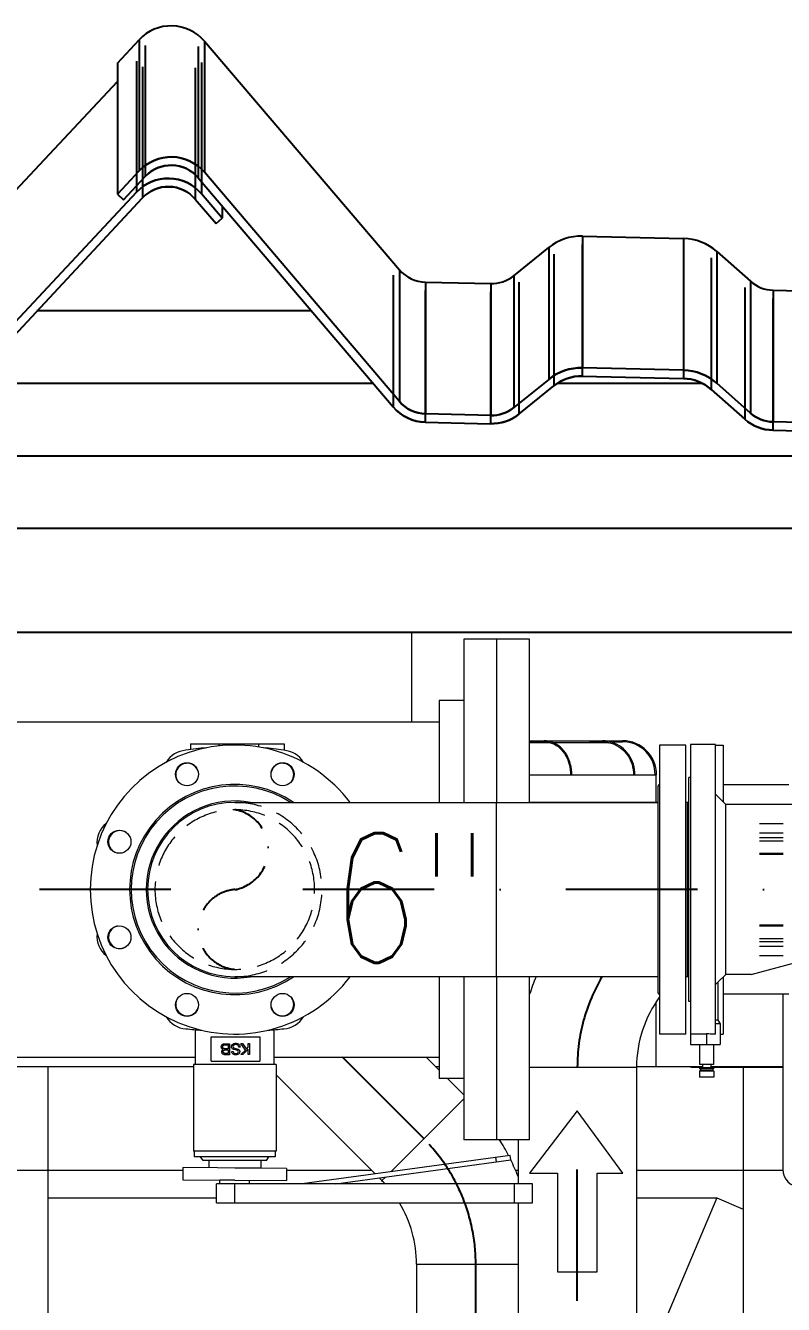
# Model space of a CAD drawing. Header units: millimetres. Extents: x -312439 to 477422, y -331570 to 212570.
# Drawn here: x 346166 to 346897, y 188180 to 189414 of the extents above; entities that cross this region are included whole.
import ezdxf

# ---------------------------------------------------------------- set-up
doc = ezdxf.new("R2010")
doc.units = ezdxf.units.MM
for name, pattern in [('DASHDOT', [25.4, 12.7, -6.35, 0, -6.35]), ('DASHED', [0.75, 0.5, -0.25]), ('HIDDEN', [9.525, 6.35, -3.175])]:
    doc.linetypes.add(name, pattern=pattern)
doc.layers.add('ARCONDTEXTO', color=4, linetype='Continuous')
doc.styles.add('ROMANS', font='romans.shx', dxfattribs={"height": 187.5})

msp = doc.modelspace()

# ---------------------------------------------------------------- linework, layer by layer
at = {"color": 1, "linetype": 'Continuous', "extrusion": (0, 1, 0)}
for p, q in [((346254.458, 189378.192, 0), (346275.615, 189400.8, 0)), ((346338.49, 189399.355, 0), (346526.624, 189178.781, 0)), ((346254.458, 189378.192, 0), (346254.458, 189251.583, 0)), ((346074.702, 189168.449, 0), (346254.458, 189360.539, 0)), ((346275.615, 189274.256, 0), (346254.458, 189251.583, 0)), ((346260.304, 189246.113, 0), (346281.46, 189268.786, 0)), ((346332.399, 189267.612, 0), (346520.533, 189046.403, 0)), ((346526.624, 189051.598, 0), (346338.49, 189272.807, 0)), ((346272.803, 189253.539, 0), (346074.702, 189041.237, 0)), ((346355.77, 189228.465, 0), (346335.678, 189252.09, 0)), ((346080.547, 189035.767, 0), (346278.648, 189248.07, 0)), ((346329.587, 189246.895, 0), (346349.68, 189223.27, 0)), ((346355.77, 189240.133, 0), (346355.77, 189228.465, 0)), ((346349.68, 189223.27, 0), (346355.77, 189228.465, 0)), ((346703.383, 189211.164, 0), (346800.892, 189208.922, 0)), ((346636.968, 189172.894, 0), (346670.764, 189200.092, 0)), ((346832.966, 189196.363, 0), (346865.473, 189167.64, 0)), ((346551.83, 189166.802, 0), (346614.757, 189165.356, 0)), ((346887.312, 189159.089, 0), (346950.239, 189157.642, 0)), ((346441.802, 189138.975, 0), (346176.852, 189138.975, 0)), ((346800.892, 189081.826, 0), (346703.383, 189084.074, 0)), ((346501.336, 189068.975, 0), (346111.534, 189068.975, 0)), ((346670.764, 189072.971, 0), (346636.968, 189045.694, 0)), ((346641.988, 189039.456, 0), (346675.784, 189066.733, 0)), ((346819.357, 189068.975, 0), (346678.834, 189068.975, 0)), ((346703.199, 189076.065, 0), (346800.708, 189073.816, 0)), ((346865.473, 189040.425, 0), (346832.966, 189069.231, 0)), ((346551.588, 189031.577, 0), (346614.573, 189030.125, 0)), ((346614.757, 189038.134, 0), (346551.83, 189039.585, 0)), ((346950.239, 189030.398, 0), (346887.312, 189031.849, 0)), ((346887.128, 189023.84, 0), (346950.113, 189022.388, 0)), ((350616.175, 188998.975, 0), (344288.617, 188998.975, 0)), ((350626.099, 188928.975, 0), (344278.692, 188928.975, 0)), ((344278.692, 188828.975, 0), (350626.099, 188828.975, 0))]:
    msp.add_line(p, q, dxfattribs=at)
at = {"color": 1, "linetype": 'DASHED', "extrusion": (0, 1, 0)}
for p, q in [((346275.615, 189400.8, 0), (346275.615, 189274.256, 0)), ((346338.49, 189399.355, 0), (346338.49, 189272.807, 0)), ((346281.46, 189395.346, 0), (346281.46, 189268.786, 0)), ((346332.399, 189394.175, 0), (346332.399, 189267.612, 0)), ((346272.803, 189380.143, 0), (346272.803, 189253.539, 0)), ((346278.648, 189374.689, 0), (346278.648, 189248.07, 0)), ((346335.678, 189378.697, 0), (346335.678, 189252.09, 0)), ((346329.587, 189373.518, 0), (346329.587, 189246.895, 0)), ((346703.199, 189203.177, 0), (346703.199, 189076.065, 0)), ((346703.383, 189211.164, 0), (346703.383, 189084.074, 0)), ((346800.892, 189208.922, 0), (346800.892, 189081.826, 0)), ((346670.764, 189200.092, 0), (346670.764, 189072.971, 0)), ((346675.784, 189193.872, 0), (346675.784, 189066.733, 0)), ((346800.708, 189200.936, 0), (346800.708, 189073.816, 0)), ((346827.664, 189190.38, 0), (346827.664, 189063.231, 0)), ((346832.966, 189196.363, 0), (346832.966, 189069.231, 0)), ((346526.624, 189178.781, 0), (346526.624, 189051.598, 0)), ((346520.533, 189173.601, 0), (346520.533, 189046.403, 0)), ((346551.83, 189166.802, 0), (346551.83, 189039.585, 0)), ((346614.757, 189165.356, 0), (346614.757, 189038.134, 0)), ((346636.968, 189172.894, 0), (346636.968, 189045.694, 0)), ((346641.988, 189166.674, 0), (346641.988, 189039.456, 0)), ((346865.473, 189167.64, 0), (346865.473, 189040.425, 0)), ((346551.588, 189158.817, 0), (346551.588, 189031.577, 0)), ((346614.573, 189157.369, 0), (346614.573, 189030.125, 0)), ((346860.172, 189161.658, 0), (346860.172, 189034.425, 0)), ((346887.312, 189159.089, 0), (346887.312, 189031.849, 0)), ((346887.128, 189151.103, 0), (346887.128, 189023.84, 0))]:
    msp.add_line(p, q, dxfattribs=at)
at = {"color": 1, "linetype": 'Continuous', "extrusion": (6.84222e-19, -3.61147e-32, -1)}
for p, q in [((346254.458, 189251.583, 0), (346260.304, 189246.113, 0)), ((346827.664, 189063.231, 0), (346860.172, 189034.425, 0))]:
    msp.add_line(p, q, dxfattribs=at)
at = {"color": 5, "linetype": 'Continuous', "lineweight": 0, "extrusion": (0, 1, 0)}
for p, q in [((346538.512, 188828.975, 0), (346538.512, 188742.457, 0)), ((346588.748, 188822.057, 0), (346588.748, 188664.707, 0)), ((346652.348, 188822.057, 0), (346588.748, 188822.057, 0)), ((346620.548, 188664.707, 0), (346620.548, 188822.057, 0)), ((346652.348, 188664.707, 0), (346652.348, 188822.057, 0)), ((346564.948, 188763.057, 0), (346564.948, 188664.707, 0)), ((346588.748, 188763.057, 0), (346564.948, 188763.057, 0)), ((345867.332, 188742.457, 0), (346564.948, 188742.457, 0)), ((346325.179, 188721.11, 0), (346415.334, 188721.11, 0)), ((346325.179, 188721.11, 0), (346325.179, 188715.646, 0)), ((346352.302, 188721.11, 0), (346352.302, 188719.193, 0)), ((346390.657, 188721.11, 0), (346390.657, 188718.173, 0)), ((346415.334, 188721.11, 0), (346415.334, 188714.909, 0)), ((346652.348, 188724.165, 0), (346742.028, 188724.165, 0)), ((346652.348, 188723.171, 0), (346655.696, 188723.171, 0)), ((346672.812, 188722.171, 0), (346652.348, 188722.171, 0)), ((346655.805, 188723.165, 0), (346666.496, 188723.165, 0)), ((346728.735, 188722.171, 0), (346675.659, 188722.171, 0)), ((346710.103, 188723.165, 0), (346722.671, 188723.165, 0)), ((346730.335, 188723.165, 0), (346742.028, 188723.165, 0)), ((346777.848, 188720.057, 0), (346777.848, 188441.057, 0)), ((346803.248, 188720.057, 0), (346777.848, 188720.057, 0)), ((346803.248, 188441.057, 0), (346803.248, 188720.057, 0)), ((346807.614, 188720.557, 0), (346807.614, 188431.057, 0)), ((346831.614, 188720.557, 0), (346807.614, 188720.557, 0)), ((346831.614, 188440.903, 0), (346831.614, 188720.557, 0)), ((346831.614, 188720.057, 0), (346839.152, 188720.057, 0)), ((346839.152, 188720.057, 0), (346839.152, 188665.019, 0)), ((346652.348, 188691.249, 0), (346774.945, 188691.249, 0)), ((346773.445, 188691.256, 0), (346773.945, 188691.249, 0)), ((346774.445, 188664.719, 0), (346774.445, 188691.245, 0)), ((346806.114, 188472.557, 0), (346806.114, 188688.557, 0)), ((346807.614, 188688.557, 0), (346806.114, 188688.557, 0)), ((346776.248, 188680.457, 0), (346777.848, 188682.057, 0)), ((346776.248, 188480.657, 0), (346776.248, 188680.457, 0)), ((346841.614, 188662.557, 0), (346831.614, 188672.557, 0)), ((346902.652, 188681.557, 0), (346839.152, 188681.557, 0)), ((346367.807, 188664.707, 0), (346776.248, 188664.707, 0)), ((346620.257, 188496.407, 0), (346620.257, 188664.707, 0)), ((346775.123, 188664.719, 0), (346652.348, 188664.719, 0)), ((346738.394, 188664.707, 0), (346738.394, 188664.719, 0)), ((346806.114, 188664.707, 0), (346803.248, 188664.707, 0)), ((346804.514, 188664.707, 0), (346804.514, 188496.407, 0)), ((346841.614, 188498.557, 0), (346841.614, 188662.557, 0)), ((346909.086, 188662.557, 0), (346841.614, 188662.557, 0)), ((346874.152, 188644.302, 0), (346897.152, 188644.302, 0)), ((346874.152, 188635.151, 0), (346897.152, 188635.151, 0)), ((346874.152, 188630.704, 0), (346897.152, 188630.704, 0)), ((346874.152, 188627.736, 0), (346897.152, 188627.736, 0)), ((346874.152, 188615.562, 0), (346897.152, 188615.562, 0)), ((346874.152, 188614.677, 0), (346897.152, 188614.677, 0)), ((346874.152, 188546.438, 0), (346897.152, 188546.438, 0)), ((346874.152, 188545.552, 0), (346897.152, 188545.552, 0)), ((346866.167, 188498.557, 0), (346955.736, 188522.557, 0)), ((346874.152, 188533.378, 0), (346897.152, 188533.378, 0)), ((346874.152, 188530.41, 0), (346897.152, 188530.41, 0)), ((346874.152, 188525.963, 0), (346897.152, 188525.963, 0)), ((346874.152, 188516.812, 0), (346897.152, 188516.812, 0)), ((346841.614, 188498.557, 0), (346834.114, 188491.057, 0)), ((346866.167, 188498.557, 0), (346841.614, 188498.557, 0)), ((346776.248, 188496.407, 0), (346367.807, 188496.407, 0)), ((346564.948, 188496.407, 0), (346564.948, 188398.057, 0)), ((346588.748, 188496.407, 0), (346588.748, 188339.057, 0)), ((346620.548, 188339.057, 0), (346620.548, 188496.407, 0)), ((346652.348, 188339.057, 0), (346652.348, 188496.407, 0)), ((346806.114, 188496.407, 0), (346803.248, 188496.407, 0)), ((346834.114, 188491.057, 0), (346834.114, 188454.521, 0)), ((346839.152, 188496.095, 0), (346839.152, 188441.057, 0)), ((346776.248, 188480.657, 0), (346777.848, 188479.057, 0)), ((346902.652, 188479.557, 0), (346839.152, 188479.557, 0)), ((346896.652, 188479.557, 0), (346896.652, 188310.659, 0)), ((346807.614, 188472.557, 0), (346806.114, 188472.557, 0)), ((346834.114, 188454.521, 0), (346831.614, 188454.521, 0)), ((346836.114, 188451.057, 0), (346831.614, 188451.057, 0)), ((346834.114, 188454.521, 0), (346836.114, 188451.057, 0)), ((346836.114, 188451.057, 0), (346836.114, 188431.057, 0)), ((346329.807, 188411.557, 0), (346329.807, 188445.259, 0)), ((346345.002, 188414.863, 0), (346345.002, 188438.3, 0)), ((346345.002, 188438.3, 0), (346391.877, 188438.3, 0)), ((346391.877, 188438.3, 0), (346391.877, 188414.863, 0)), ((346405.807, 188411.557, 0), (346405.807, 188445.259, 0)), ((346803.248, 188441.057, 0), (346777.848, 188441.057, 0)), ((346807.614, 188441.162, 0), (346823.114, 188441.162, 0)), ((346823.114, 188441.162, 0), (346823.114, 188431.057, 0)), ((346836.114, 188441.057, 0), (346839.152, 188441.057, 0)), ((346354.814, 188428.699, 0), (346354.913, 188429.596, 0)), ((346354.913, 188427.902, 0), (346354.814, 188428.699, 0)), ((346354.913, 188429.596, 0), (346355.063, 188429.994, 0)), ((346355.063, 188427.503, 0), (346354.913, 188427.902, 0)), ((346355.063, 188429.994, 0), (346355.312, 188430.393, 0)), ((346355.262, 188427.154, 0), (346355.063, 188427.503, 0)), ((346355.511, 188426.855, 0), (346355.262, 188427.154, 0)), ((346355.312, 188430.393, 0), (346355.561, 188430.742, 0)), ((346355.312, 188424.364, 0), (346355.411, 188424.763, 0)), ((346355.312, 188423.716, 0), (346355.312, 188424.364, 0)), ((346355.411, 188424.763, 0), (346355.561, 188425.161, 0)), ((346356.209, 188426.357, 0), (346355.511, 188426.855, 0)), ((346355.561, 188430.742, 0), (346355.661, 188430.891, 0)), ((346355.561, 188425.161, 0), (346355.81, 188425.51, 0)), ((346355.661, 188430.891, 0), (346356.009, 188431.24, 0)), ((346355.81, 188425.51, 0), (346356.059, 188425.809, 0)), ((346356.009, 188431.24, 0), (346356.408, 188431.489, 0)), ((346356.059, 188425.809, 0), (346356.458, 188426.058, 0)), ((346356.159, 188428.799, 0), (346356.209, 188429.247, 0)), ((346356.159, 188428.3, 0), (346356.159, 188428.799, 0)), ((346356.308, 188427.902, 0), (346356.159, 188428.3, 0)), ((346356.209, 188429.247, 0), (346356.358, 188429.695, 0)), ((346356.657, 188426.158, 0), (346356.209, 188426.357, 0)), ((346356.458, 188427.603, 0), (346356.308, 188427.902, 0)), ((346356.358, 188429.695, 0), (346356.607, 188430.044, 0)), ((346356.408, 188431.489, 0), (346356.807, 188431.639, 0)), ((346356.707, 188427.354, 0), (346356.458, 188427.603, 0)), ((346356.458, 188426.058, 0), (346356.657, 188426.158, 0)), ((346356.607, 188430.044, 0), (346356.956, 188430.343, 0)), ((346356.657, 188424.165, 0), (346356.707, 188424.613, 0)), ((346356.707, 188423.716, 0), (346356.657, 188424.165, 0)), ((346357.006, 188427.154, 0), (346356.707, 188427.354, 0)), ((346356.707, 188424.613, 0), (346356.906, 188425.012, 0)), ((346356.807, 188431.639, 0), (346357.205, 188431.738, 0)), ((346356.906, 188425.012, 0), (346357.205, 188425.311, 0)), ((346356.956, 188430.343, 0), (346357.355, 188430.493, 0)), ((346357.404, 188427.055, 0), (346357.006, 188427.154, 0)), ((346357.205, 188431.738, 0), (346357.454, 188431.788, 0)), ((346357.205, 188425.311, 0), (346357.454, 188425.51, 0)), ((346357.355, 188430.493, 0), (346357.803, 188430.592, 0)), ((346357.853, 188426.955, 0), (346357.404, 188427.055, 0)), ((346357.454, 188431.788, 0), (346362.736, 188431.788, 0)), ((346357.454, 188425.51, 0), (346357.853, 188425.66, 0)), ((346357.803, 188430.592, 0), (346361.341, 188430.592, 0)), ((346361.39, 188426.955, 0), (346357.853, 188426.955, 0)), ((346357.853, 188425.66, 0), (346358.301, 188425.709, 0)), ((346358.301, 188425.709, 0), (346361.39, 188425.759, 0)), ((346361.341, 188430.592, 0), (346361.39, 188426.955, 0)), ((346361.39, 188425.759, 0), (346361.39, 188422.421, 0)), ((346362.736, 188431.788, 0), (346362.786, 188421.175, 0)), ((346364.554, 188429.172, 0), (346364.629, 188429.621, 0)), ((346364.554, 188428.674, 0), (346364.554, 188429.172, 0)), ((346364.729, 188428.001, 0), (346364.554, 188428.674, 0)), ((346364.629, 188429.621, 0), (346364.828, 188430.194, 0)), ((346364.878, 188427.603, 0), (346364.729, 188428.001, 0)), ((346364.828, 188430.194, 0), (346365.028, 188430.592, 0)), ((346365.252, 188427.105, 0), (346364.878, 188427.603, 0)), ((346364.928, 188424.314, 0), (346366.223, 188424.314, 0)), ((346364.928, 188424.065, 0), (346364.928, 188424.314, 0)), ((346364.978, 188423.667, 0), (346364.928, 188424.065, 0)), ((346365.028, 188430.592, 0), (346365.501, 188431.091, 0)), ((346365.725, 188426.656, 0), (346365.252, 188427.105, 0)), ((346365.501, 188431.091, 0), (346366.024, 188431.489, 0)), ((346366.323, 188426.382, 0), (346365.725, 188426.656, 0)), ((346366.124, 188429.745, 0), (346365.974, 188429.297, 0)), ((346365.974, 188429.297, 0), (346365.999, 188428.799, 0)), ((346365.999, 188428.799, 0), (346366.099, 188428.425, 0)), ((346366.024, 188431.489, 0), (346366.572, 188431.763, 0)), ((346366.099, 188428.425, 0), (346366.298, 188428.126, 0)), ((346366.323, 188430.094, 0), (346366.124, 188429.745, 0)), ((346366.223, 188424.314, 0), (346366.273, 188423.816, 0)), ((346366.273, 188423.816, 0), (346366.423, 188423.417, 0)), ((346366.298, 188428.126, 0), (346366.597, 188427.877, 0)), ((346366.622, 188430.393, 0), (346366.323, 188430.094, 0)), ((346366.522, 188426.307, 0), (346366.323, 188426.382, 0)), ((346369.911, 188425.41, 0), (346366.522, 188426.307, 0)), ((346366.572, 188431.763, 0), (346366.971, 188431.913, 0)), ((346366.597, 188427.877, 0), (346366.996, 188427.653, 0)), ((346366.772, 188430.493, 0), (346366.622, 188430.393, 0)), ((346367.12, 188430.692, 0), (346366.772, 188430.493, 0)), ((346366.971, 188431.913, 0), (346367.394, 188432.012, 0)), ((346366.996, 188427.653, 0), (346367.519, 188427.453, 0)), ((346367.519, 188430.841, 0), (346367.12, 188430.692, 0)), ((346367.394, 188432.012, 0), (346368.117, 188432.137, 0)), ((346367.967, 188430.941, 0), (346367.519, 188430.841, 0)), ((346367.519, 188427.453, 0), (346368.964, 188427.08, 0)), ((346368.466, 188430.991, 0), (346367.967, 188430.941, 0)), ((346368.117, 188432.137, 0), (346369.014, 188432.137, 0)), ((346368.715, 188430.991, 0), (346368.466, 188430.991, 0)), ((346369.263, 188430.941, 0), (346368.715, 188430.991, 0)), ((346368.964, 188427.08, 0), (346370.907, 188426.556, 0)), ((346369.014, 188432.137, 0), (346369.512, 188432.112, 0)), ((346369.911, 188430.792, 0), (346369.263, 188430.941, 0)), ((346369.512, 188432.112, 0), (346369.985, 188432.037, 0)), ((346370.459, 188430.592, 0), (346369.911, 188430.792, 0)), ((346370.16, 188425.336, 0), (346369.911, 188425.41, 0)), ((346369.985, 188432.037, 0), (346370.434, 188431.938, 0)), ((346370.608, 188425.136, 0), (346370.16, 188425.336, 0)), ((346370.434, 188431.938, 0), (346370.832, 188431.813, 0)), ((346370.882, 188430.268, 0), (346370.459, 188430.592, 0)), ((346370.807, 188425.012, 0), (346370.608, 188425.136, 0)), ((346371.131, 188424.588, 0), (346370.807, 188425.012, 0)), ((346370.832, 188431.813, 0), (346371.206, 188431.639, 0)), ((346371.256, 188429.845, 0), (346370.882, 188430.268, 0)), ((346370.907, 188426.556, 0), (346371.106, 188426.457, 0)), ((346371.032, 188423.218, 0), (346371.256, 188424.015, 0)), ((346371.106, 188426.457, 0), (346371.48, 188426.257, 0)), ((346371.256, 188424.015, 0), (346371.131, 188424.588, 0)), ((346371.206, 188431.639, 0), (346371.555, 188431.414, 0)), ((346371.455, 188429.446, 0), (346371.256, 188429.845, 0)), ((346371.555, 188428.998, 0), (346371.455, 188429.446, 0)), ((346371.48, 188426.257, 0), (346371.804, 188426.008, 0)), ((346371.555, 188431.414, 0), (346371.953, 188431.041, 0)), ((346371.654, 188428.5, 0), (346371.555, 188428.998, 0)), ((346372.9, 188428.5, 0), (346371.654, 188428.5, 0)), ((346371.804, 188426.008, 0), (346371.953, 188425.859, 0)), ((346371.953, 188431.041, 0), (346372.352, 188430.592, 0)), ((346371.953, 188425.859, 0), (346372.277, 188425.386, 0)), ((346372.277, 188425.386, 0), (346372.427, 188425.037, 0)), ((346372.352, 188430.592, 0), (346372.551, 188430.194, 0)), ((346372.427, 188425.037, 0), (346372.551, 188424.414, 0)), ((346372.551, 188423.966, 0), (346372.501, 188423.492, 0)), ((346372.551, 188430.194, 0), (346372.701, 188429.795, 0)), ((346372.551, 188424.414, 0), (346372.551, 188423.966, 0)), ((346372.701, 188429.795, 0), (346372.8, 188429.347, 0)), ((346372.8, 188429.347, 0), (346372.85, 188428.898, 0)), ((346372.85, 188428.898, 0), (346372.9, 188428.5, 0)), ((346378.132, 188425.56, 0), (346373.747, 188431.838, 0)), ((346373.747, 188431.838, 0), (346375.341, 188431.838, 0)), ((346373.797, 188421.225, 0), (346378.132, 188425.56, 0)), ((346375.341, 188431.838, 0), (346379.029, 188426.556, 0)), ((346380.772, 188426.556, 0), (346375.541, 188421.275, 0)), ((346379.029, 188426.556, 0), (346380.772, 188428.3, 0)), ((346380.772, 188428.3, 0), (346380.772, 188431.888, 0)), ((346380.772, 188431.888, 0), (346382.118, 188431.888, 0)), ((346380.822, 188421.275, 0), (346380.772, 188426.556, 0)), ((346382.118, 188431.888, 0), (346382.167, 188421.275, 0)), ((346807.614, 188431.057, 0), (346836.114, 188431.057, 0)), ((346816.264, 188431.057, 0), (346816.264, 188411.557, 0)), ((346829.964, 188431.057, 0), (346829.964, 188411.557, 0)), ((345867.332, 188418.657, 0), (346329.807, 188418.657, 0)), ((346407.807, 188411.557, 0), (346327.807, 188411.557, 0)), ((346327.807, 188411.557, 0), (346327.807, 188328.131, 0)), ((346345.002, 188414.863, 0), (346391.877, 188414.863, 0)), ((346355.362, 188423.268, 0), (346355.312, 188423.716, 0)), ((346355.511, 188422.869, 0), (346355.362, 188423.268, 0)), ((346355.71, 188422.471, 0), (346355.511, 188422.869, 0)), ((346355.96, 188422.122, 0), (346355.71, 188422.471, 0)), ((346356.308, 188421.823, 0), (346355.96, 188422.122, 0)), ((346356.358, 188421.773, 0), (346356.308, 188421.823, 0)), ((346356.757, 188421.524, 0), (346356.358, 188421.773, 0)), ((346356.856, 188423.318, 0), (346356.707, 188423.716, 0)), ((346357.155, 188421.325, 0), (346356.757, 188421.524, 0)), ((346357.404, 188422.77, 0), (346356.856, 188423.318, 0)), ((346357.554, 188421.225, 0), (346357.155, 188421.325, 0)), ((346357.803, 188422.57, 0), (346357.404, 188422.77, 0)), ((346358.002, 188421.175, 0), (346357.554, 188421.225, 0)), ((346358.202, 188422.471, 0), (346357.803, 188422.57, 0)), ((346362.786, 188421.175, 0), (346358.002, 188421.175, 0)), ((346358.65, 188422.371, 0), (346358.202, 188422.471, 0)), ((346358.899, 188422.371, 0), (346358.65, 188422.371, 0)), ((346361.39, 188422.421, 0), (346358.899, 188422.371, 0)), ((346365.078, 188423.268, 0), (346364.978, 188423.667, 0)), ((346365.327, 188422.62, 0), (346365.078, 188423.268, 0)), ((346365.651, 188422.172, 0), (346365.327, 188422.62, 0)), ((346365.925, 188421.923, 0), (346365.651, 188422.172, 0)), ((346366.373, 188421.624, 0), (346365.925, 188421.923, 0)), ((346366.547, 188421.524, 0), (346366.373, 188421.624, 0)), ((346366.423, 188423.417, 0), (346366.772, 188422.919, 0)), ((346366.921, 188421.375, 0), (346366.547, 188421.524, 0)), ((346366.772, 188422.919, 0), (346366.971, 188422.72, 0)), ((346367.12, 188421.325, 0), (346366.921, 188421.375, 0)), ((346366.971, 188422.72, 0), (346367.369, 188422.471, 0)), ((346367.519, 188421.175, 0), (346367.12, 188421.325, 0)), ((346367.369, 188422.471, 0), (346367.768, 188422.321, 0)), ((346367.967, 188421.126, 0), (346367.519, 188421.175, 0)), ((346367.768, 188422.321, 0), (346368.216, 188422.222, 0)), ((346368.466, 188421.076, 0), (346367.967, 188421.126, 0)), ((346368.216, 188422.222, 0), (346368.914, 188422.172, 0)), ((346369.612, 188421.076, 0), (346368.466, 188421.076, 0)), ((346368.914, 188422.172, 0), (346369.362, 188422.222, 0)), ((346369.362, 188422.222, 0), (346370.01, 188422.396, 0)), ((346369.836, 188421.126, 0), (346369.612, 188421.076, 0)), ((346370.284, 188421.25, 0), (346369.836, 188421.126, 0)), ((346370.01, 188422.396, 0), (346370.384, 188422.595, 0)), ((346370.508, 188421.325, 0), (346370.284, 188421.25, 0)), ((346370.384, 188422.595, 0), (346370.733, 188422.869, 0)), ((346370.907, 188421.474, 0), (346370.508, 188421.325, 0)), ((346370.733, 188422.869, 0), (346371.032, 188423.218, 0)), ((346371.256, 188421.674, 0), (346370.907, 188421.474, 0)), ((346371.605, 188421.923, 0), (346371.256, 188421.674, 0)), ((346371.978, 188422.346, 0), (346371.605, 188421.923, 0)), ((346372.202, 188422.695, 0), (346371.978, 188422.346, 0)), ((346372.377, 188423.069, 0), (346372.202, 188422.695, 0)), ((346372.501, 188423.492, 0), (346372.377, 188423.069, 0)), ((346375.541, 188421.275, 0), (346373.797, 188421.225, 0)), ((346382.167, 188421.275, 0), (346380.822, 188421.275, 0)), ((346405.807, 188418.657, 0), (346564.948, 188418.657, 0)), ((346407.807, 188411.557, 0), (346407.807, 188328.131, 0)), ((346564.948, 188406.157, 0), (346552.447, 188418.657, 0)), ((346829.964, 188411.557, 0), (346816.264, 188411.557, 0)), ((346819.114, 188411.557, 0), (346819.114, 188408.557, 0)), ((346827.114, 188411.557, 0), (346827.114, 188408.557, 0)), ((346503.255, 188306.205, 0), (346407.807, 188401.653, 0)), ((346561.3, 188409.804, 0), (346564.948, 188409.804, 0)), ((346652.348, 188409.119, 0), (346755.533, 188409.119, 0)), ((346755.533, 188409.119, 0), (346755.533, 188110.719, 0)), ((346808.383, 188409.804, 0), (346819.114, 188409.804, 0)), ((346808.383, 188408.804, 0), (346808.383, 188409.804, 0)), ((346819.114, 188408.804, 0), (346808.383, 188408.804, 0)), ((346817.114, 188406.057, 0), (346816.214, 188405.157, 0)), ((346830.014, 188405.157, 0), (346816.214, 188405.157, 0)), ((346816.214, 188405.157, 0), (346816.214, 188399.557, 0)), ((346830.014, 188399.557, 0), (346816.214, 188399.557, 0)), ((346829.864, 188408.557, 0), (346816.364, 188408.557, 0)), ((346816.364, 188408.557, 0), (346816.364, 188407.557, 0)), ((346829.864, 188407.557, 0), (346816.364, 188407.557, 0)), ((346817.114, 188407.557, 0), (346817.114, 188406.057, 0)), ((346829.114, 188406.057, 0), (346817.114, 188406.057, 0)), ((346829.114, 188407.557, 0), (346829.114, 188406.057, 0)), ((346829.114, 188406.057, 0), (346830.014, 188405.157, 0)), ((346829.864, 188408.557, 0), (346829.864, 188407.557, 0)), ((346830.014, 188405.157, 0), (346830.014, 188399.557, 0)), ((346588.748, 188398.057, 0), (346564.948, 188398.057, 0)), ((346588.748, 188382.357, 0), (346573.047, 188398.057, 0)), ((346588.748, 188378.697, 0), (346518.316, 188308.265, 0)), ((346652.348, 188339.057, 0), (346588.748, 188339.057, 0)), ((346641.233, 188339.057, 0), (346641.233, 188296.573, 0)), ((346407.807, 188328.131, 0), (346327.807, 188328.131, 0)), ((346328.744, 188328.131, 0), (346328.744, 188322.662, 0)), ((346406.869, 188328.131, 0), (346406.869, 188322.662, 0)), ((346406.869, 188322.662, 0), (346328.744, 188322.662, 0)), ((346337.248, 188319.071, 0), (346334.807, 188322.662, 0)), ((346398.365, 188319.071, 0), (346337.248, 188319.071, 0)), ((346342.807, 188319.071, 0), (346342.807, 188311.981, 0)), ((346392.807, 188319.071, 0), (346392.807, 188311.763, 0)), ((346398.365, 188319.071, 0), (346400.807, 188322.662, 0)), ((346633.577, 188324.037, 0), (346432.867, 188296.573, 0)), ((346465.332, 188296.573, 0), (346634.174, 188319.676, 0)), ((346620.303, 188317.778, 0), (346619.706, 188322.139, 0)), ((346634.174, 188319.676, 0), (346633.577, 188324.037, 0)), ((346317.809, 188312.198, 0), (346317.707, 188300.534, 0)), ((346317.707, 188300.534, 0), (346417.703, 188299.662, 0)), ((346417.805, 188311.327, 0), (346317.809, 188312.198, 0)), ((346392.807, 188311.763, 0), (346367.807, 188311.763, 0)), ((346417.805, 188311.327, 0), (346417.703, 188299.662, 0)), ((346417.792, 188309.804, 0), (346499.656, 188309.804, 0)), ((346509.755, 188299.705, 0), (346507.163, 188302.297, 0)), ((346513.169, 188303.119, 0), (346509.749, 188299.698, 0)), ((346638.664, 188309.804, 0), (346641.233, 188309.804, 0)), ((346655.205, 188296.573, 0), (346350.205, 188296.573, 0)), ((346350.205, 188278.062, 0), (346350.205, 188296.573, 0)), ((346367.705, 188300.098, 0), (346353.379, 188300.098, 0)), ((346353.379, 188296.573, 0), (346353.379, 188300.098, 0)), ((346367.705, 188278.062, 0), (346367.705, 188296.573, 0)), ((346382.031, 188296.573, 0), (346382.031, 188299.973, 0)), ((346637.705, 188278.062, 0), (346637.705, 188296.573, 0)), ((346655.205, 188278.062, 0), (346655.205, 188296.573, 0)), ((346350.205, 188278.062, 0), (346655.205, 188278.062, 0)), ((346641.233, 188278.062, 0), (346641.233, 188110.719, 0)), ((346543.226, 188218.876, 0), (346641.233, 188218.876, 0)), ((346543.226, 188218.876, 0), (346543.226, 188110.719, 0))]:
    msp.add_line(p, q, dxfattribs=at)
at = {"color": 6, "linetype": 'DASHDOT', "ltscale": 10}
for p, q in [((350117.742, 188580.557, 0), (345867.332, 188580.557, 0)), ((346698.383, 186658.897, 0), (346698.383, 188409.119, 0)), ((346600.383, 188110.719, 0), (346600.383, 188218.876, 0))]:
    msp.add_line(p, q, dxfattribs=at)
at = {"color": 3, "linetype": 'Continuous', "lineweight": 0, "extrusion": (0, 1, 0)}
for p, q in [((346774.445, 188409.804, 0), (346774.445, 188472.091, 0)), ((345867.332, 188409.804, 0), (346327.807, 188409.804, 0)), ((346187.409, 188409.804, 0), (346187.409, 187023.055, 0)), ((346755.535, 188409.804, 0), (346819.114, 188409.804, 0)), ((346827.114, 188409.804, 0), (346896.652, 188409.804, 0)), ((346896.652, 188408.804, 0), (346827.114, 188408.804, 0)), ((346858.383, 188409.804, 0), (346858.383, 188079.267, 0)), ((345562.601, 188309.804, 0), (346317.788, 188309.804, 0)), ((346755.533, 188309.804, 0), (346896.673, 188309.804, 0)), ((346187.409, 188283.09, 0), (346350.205, 188283.09, 0)), ((346755.533, 188283.09, 0), (346832.927, 188283.09, 0)), ((346832.927, 188283.09, 0), (346760.107, 188110.719, 0)), ((346832.927, 188283.09, 0), (346858.383, 188272.166, 0))]:
    msp.add_line(p, q, dxfattribs=at)
at = {"color": 6, "linetype": 'DASHDOT', "ltscale": 10, "extrusion": (0, 1, 0)}
msp.add_line((346550.178, 188340.127, 0), (346471.648, 188418.657, 0), dxfattribs=at)
at = {"color": 4, "linetype": 'Continuous', "lineweight": 0}
for p, q in [((346698.383, 188366.944, 0), (346652.083, 188306.866, 0)), ((346742.237, 188306.866, 0), (346698.383, 188366.944, 0)), ((346652.083, 188306.866, 0), (346679.206, 188306.866, 0)), ((346679.206, 188306.866, 0), (346679.206, 188211.546, 0)), ((346717.561, 188211.546, 0), (346717.561, 188306.866, 0)), ((346717.561, 188306.866, 0), (346742.237, 188306.866, 0)), ((346679.206, 188211.546, 0), (346717.561, 188211.546, 0))]:
    msp.add_line(p, q, dxfattribs=at)
at = {"color": 5, "linetype": 'Continuous', "lineweight": 0}
for centre in [(346321.694, 188691.885, 0), (346413.92, 188691.885, 0), (346256.479, 188626.671, 0), (346256.479, 188534.444, 0), (346321.694, 188469.23, 0), (346413.92, 188469.23, 0)]:
    msp.add_circle(centre, 11.1, dxfattribs=at)
for centre, radius, start, end in [((346367.807, 188580.557, 0), 139.5, 37.10128, 322.898731), ((346728.735, 188722.671, 0), 0.5, 270, 328.949011), ((346742.028, 188691.249, 0), 32.916, 0, 90), ((346742.028, 188691.745, 0), 31.42, 359.109402, 90), ((346321.885, 188691.423, 0), 23.541, 93.061046, 149.60356), ((346355.976, 188505.057, 0), 212.829, 94.245316, 99.560284), ((346379.638, 188505.057, 0), 212.829, 80.439716, 85.754684), ((346413.729, 188691.423, 0), 23.541, 30.39644, 86.938954), ((346321.885, 188691.423, 0), 11, 12.236806, 212.764553), ((346413.729, 188691.423, 0), 11, 327.236806, 167.764553), ((346742.028, 188691.745, 0), 32.42, 359.116296, 359.123138), ((346367.807, 188580.557, 0), 101.5, 56.002712, 303.997311), ((346367.807, 188580.557, 0), 99.9, 57.388298, 302.611727), ((346367.807, 188580.557, 0), 85.5, 79.804828, 280.195155), ((346367.807, 188580.557, 0), 84.15, 90, 270), ((346775.123, 188629.519, 0), 35.2, 88.511862, 90), ((346256.941, 188626.479, 0), 22.134, 126.85389, 188.14611), ((346256.941, 188626.479, 0), 11, 57.236806, 257.764553), ((346256.941, 188534.635, 0), 22.134, 171.85389, 233.14611), ((346256.941, 188534.635, 0), 11, 102.236806, 302.764553), ((346869.833, 188409.119, 0), 228.6, 157.552431, 162.059939), ((346321.885, 188469.692, 0), 11, 147.236806, 347.764553), ((346413.729, 188469.692, 0), 11, 192.236806, 32.764553), ((346869.833, 188409.119, 0), 114.3, 143.588027, 180), ((346321.872, 188469.671, 0), 23.52, 210.368057, 266.967464), ((346413.742, 188469.671, 0), 23.52, 273.032536, 329.631943), ((346367.807, 188868.557, 0), 425, 263.626478, 265.693229), ((346367.807, 188868.557, 0), 425, 274.306771, 276.373522), ((346428.926, 188218.876, 0), 228.6, 27.328282, 31.717315), ((346428.926, 188218.876, 0), 228.6, 21.762934, 26.16186), ((346914.152, 188310.659, 0), 17.5, 180, 0), ((346428.926, 188218.876, 0), 114.3, 42.825381, 45), ((346428.926, 188218.876, 0), 114.3, 0, 31.186127)]:
    msp.add_arc(centre, radius, start, end, dxfattribs=at)
at = {"color": 1, "linetype": 'HIDDEN', "lineweight": 0, "ltscale": 5}
msp.add_arc((346367.807, 188580.557, 0), 84.15, 270, 90, dxfattribs=at)
at = {"color": 6, "linetype": 'DASHDOT', "ltscale": 3}
for centre, radius, start, end in [((346361.059, 188619.077, 0), 39.107, 279.936114, 80.063886), ((346371.125, 188542.037, 0), 38.663, 94.923254, 265.076746)]:
    msp.add_arc(centre, radius, start, end, dxfattribs=at)
at = {"color": 6, "linetype": 'DASHDOT', "ltscale": 10}
for centre, radius, start, end in [((346869.833, 188409.119, 0), 171.45, 149.394962, 180), ((346428.926, 188218.876, 0), 171.453, 0, 45)]:
    msp.add_arc(centre, radius, start, end, dxfattribs=at)
at = {"color": 1, "linetype": 'Continuous'}
for centre, major_axis, start_param, end_param in [((346306.407, 189372.069, 0), (42.143, 0), 0.70548213, 2.3900682), ((346306.407, 189245.442, 0), (0, 42.203), 5.41787111, 7.10245718), ((346306.407, 189245.442, 0), (0, 34.192), 5.41787111, 7.10245718), ((346303.595, 189224.725, 0), (0, 42.203), 5.41787111, 7.10245718), ((346303.595, 189224.725, 0), (0, 34.192), 5.41787111, 7.10245718), ((346702.229, 189161.107, 0), (50.143, 0), 1.54777516, 2.24913038), ((346799.738, 189158.865, 0), (50.143, 0), 0.84641994, 1.54777516), ((346552.616, 189200.887, 0), (34.143, 0), 3.84707478, 4.68936782), ((346615.543, 189199.44, 0), (34.143, 0), 4.68936782, 5.39072304), ((346888.098, 189193.174, 0), (34.143, 0), 3.9880126, 4.68936782), ((346702.229, 189033.873, 0), (0, 50.215), 6.26016414, 6.96151936), ((346799.738, 189031.624, 0), (0, 50.215), 5.55880892, 6.26016414), ((346702.229, 189033.873, 0), (0, 42.203), 6.26016414, 6.96151936), ((346799.738, 189031.624, 0), (0, 42.203), 5.55880892, 6.26016414), ((346552.616, 189073.768, 0), (0, -42.203), 5.41787111, 6.25878837), ((346552.616, 189073.768, 0), (0, -34.192), 5.41787111, 6.26016414), ((346615.543, 189072.317, 0), (0, -34.192), 6.26016414, 6.96151936), ((346615.543, 189072.317, 0), (0, -42.203), 6.26016351, 6.96152), ((346888.098, 189066.032, 0), (0, -42.203), 5.55880829, 6.26016478), ((346888.098, 189066.032, 0), (0, -34.192), 5.55880892, 6.26016414)]:
    msp.add_ellipse(centre, major_axis=major_axis, ratio=0.99856422, start_param=start_param, end_param=end_param, dxfattribs=at)
at = {"color": 1, "linetype": 'Continuous', "extrusion": (1.0112e-48, -2.04353e-34, -1)}
msp.add_ellipse((346306.407, 189245.442, 0), major_axis=(0, 42.203), ratio=0.99856422, start_param=5.46391343, end_param=7.14849951, dxfattribs=at)
at = {"color": 1, "linetype": 'Continuous', "extrusion": (-1.48922e-49, 6.90721e-35, -1)}
msp.add_ellipse((346306.407, 189245.442, 0), major_axis=(0, 34.192), ratio=0.99856422, start_param=-0.81927187, end_param=0.8653142, dxfattribs=at)
at = {"color": 1, "linetype": 'Continuous', "extrusion": (-1.30555e-49, 1.18444e-34, -1)}
msp.add_ellipse((346303.595, 189224.725, 0), major_axis=(0, 42.203), ratio=0.99856422, start_param=5.46391343, end_param=7.14849951, dxfattribs=at)
at = {"color": 1, "linetype": 'Continuous', "extrusion": (3.19156e-49, -1.2815e-34, -1)}
msp.add_ellipse((346303.595, 189224.725, 0), major_axis=(0, 34.192), ratio=0.99856422, start_param=-0.81927187, end_param=0.8653142, dxfattribs=at)
at = {"color": 1, "linetype": 'Continuous', "extrusion": (1.25658e-50, 7.10428e-36, -1)}
msp.add_ellipse((346702.229, 189033.873, 0), major_axis=(0, 50.215), ratio=0.99856422, start_param=5.60485125, end_param=6.30620647, dxfattribs=at)
at = {"color": 1, "linetype": 'Continuous', "extrusion": (1.24005e-48, 6.06473e-35, -1)}
msp.add_ellipse((346799.738, 189031.624, 0), major_axis=(0, 50.215), ratio=0.99856422, start_param=6.30620647, end_param=7.00756169, dxfattribs=at)
at = {"color": 1, "linetype": 'Continuous', "extrusion": (-1.71055e-49, -1.15127e-35, -1)}
msp.add_ellipse((346702.229, 189033.873, 0), major_axis=(0, 42.203), ratio=0.99856422, start_param=-0.67833406, end_param=0.02302116, dxfattribs=at)
at = {"color": 1, "linetype": 'Continuous', "extrusion": (-1.71463e-48, 1.15729e-34, -1)}
msp.add_ellipse((346799.738, 189031.624, 0), major_axis=(0, 42.203), ratio=0.99856422, start_param=0.02302116, end_param=0.72437638, dxfattribs=at)
at = {"color": 1, "linetype": 'Continuous', "extrusion": (-3.98949e-48, 1.74877e-34, -1)}
msp.add_ellipse((346552.616, 189073.768, 0), major_axis=(0, -42.203), ratio=0.99856422, start_param=6.30758224, end_param=7.14849951, dxfattribs=at)
at = {"color": 1, "linetype": 'Continuous', "extrusion": (2.46519e-32, 2.43029e-36, -1)}
msp.add_ellipse((346552.616, 189073.768, 0), major_axis=(0, -34.192), ratio=0.99856422, start_param=0.02302116, end_param=0.8653142, dxfattribs=at)
at = {"color": 1, "linetype": 'Continuous', "extrusion": (2.46519e-32, -1.73268e-35, -1)}
msp.add_ellipse((346615.543, 189072.317, 0), major_axis=(0, -34.192), ratio=0.99856422, start_param=-0.67833406, end_param=0.02302116, dxfattribs=at)
at = {"color": 1, "linetype": 'Continuous', "extrusion": (-2.72377e-50, -7.70381e-36, -1)}
msp.add_ellipse((346615.543, 189072.317, 0), major_axis=(0, -42.203), ratio=0.99856422, start_param=5.60485062, end_param=6.3062071, dxfattribs=at)
at = {"color": 1, "linetype": 'Continuous', "extrusion": (-2.9386e-48, 1.8134e-34, -1)}
msp.add_ellipse((346888.098, 189066.032, 0), major_axis=(0, -42.203), ratio=0.99856422, start_param=6.30620584, end_param=7.00756232, dxfattribs=at)
at = {"color": 1, "linetype": 'Continuous', "extrusion": (-2.46519e-32, 1.25306e-34, -1)}
msp.add_ellipse((346888.098, 189066.032, 0), major_axis=(0, -34.192), ratio=0.99856422, start_param=0.02302116, end_param=0.72437638, dxfattribs=at)
at = {"color": 5, "linetype": 'Continuous', "lineweight": 0}
for centre, ratio in [((346666.496, 188723.665, 0), 0.58778525), ((346722.671, 188723.665, 0), 0.30901699)]:
    msp.add_ellipse(centre, major_axis=(0, -0.5), ratio=ratio, dxfattribs=at)
for centre, major_axis, ratio, end_param in [((346692.317, 188691.249, 0), (-0.5, 0.006), 0.00913609, 0.94253524), ((346753.026, 188691.249, 0), (-0.5, 0.007), 0.00480313, 1.25667257)]:
    msp.add_ellipse(centre, major_axis=major_axis, ratio=ratio, start_param=0, end_param=end_param, dxfattribs=at)
at = {"color": 1, "linetype": 'HIDDEN', "lineweight": 0, "ltscale": 5, "extrusion": (-6.90802e-115, 9.70349e-66, -1)}
msp.add_ellipse((346367.807, 188580.557, 0), major_axis=(0, 77.04), ratio=1, start_param=-1.57079633, end_param=4.71238898, dxfattribs=at)
at = {"color": 5, "linetype": 'Continuous', "lineweight": 0}
for points, knots in [([(346693.221, 188691.249, 0), (346693.221, 188694.686, 0), (346692.781, 188698.122, 0), (346691.062, 188704.664, 0), (346689.783, 188707.768, 0), (346686.505, 188713.344, 0), (346684.508, 188715.814, 0), (346679.982, 188719.878, 0), (346677.456, 188721.47, 0), (346672.117, 188723.614, 0), (346669.307, 188724.165, 0), (346666.496, 188724.165, 0)], [4.71238898, 4.71238898, 4.71238898, 4.71238898, 5.02654825, 5.02654825, 5.34070751, 5.34070751, 5.65486678, 5.65486678, 5.96902604, 5.96902604, 6.28318531, 6.28318531, 6.28318531, 6.28318531]), ([(346666.496, 188723.165, 0), (346669.162, 188723.165, 0), (346671.827, 188722.638, 0), (346676.902, 188720.579, 0), (346679.309, 188719.046, 0), (346683.627, 188715.118, 0), (346685.535, 188712.723, 0), (346688.656, 188707.308, 0), (346689.868, 188704.289, 0), (346691.469, 188697.928, 0), (346691.859, 188694.587, 0), (346691.817, 188691.255, 0)], [0, 0, 0, 0, 0.31726804, 0.31726804, 0.63453608, 0.63453608, 0.95180412, 0.95180412, 1.26907216, 1.26907216, 1.5863402, 1.5863402, 1.5863402, 1.5863402]), ([(346754.001, 188691.249, 0), (346754.001, 188694.693, 0), (346753.483, 188698.137, 0), (346751.458, 188704.69, 0), (346749.952, 188707.798, 0), (346746.098, 188713.375, 0), (346743.75, 188715.844, 0), (346738.442, 188719.899, 0), (346735.482, 188721.485, 0), (346729.238, 188723.618, 0), (346725.955, 188724.165, 0), (346722.671, 188724.165, 0)], [4.71238898, 4.71238898, 4.71238898, 4.71238898, 5.02654825, 5.02654825, 5.34070751, 5.34070751, 5.65486678, 5.65486678, 5.96902604, 5.96902604, 6.28318531, 6.28318531, 6.28318531, 6.28318531]), ([(346722.671, 188723.165, 0), (346725.826, 188723.165, 0), (346728.981, 188722.634, 0), (346734.977, 188720.564, 0), (346737.819, 188719.024, 0), (346742.905, 188715.088, 0), (346745.149, 188712.691, 0), (346748.817, 188707.278, 0), (346750.239, 188704.263, 0), (346752.118, 188697.914, 0), (346752.575, 188694.581, 0), (346752.526, 188691.256, 0)], [0, 0, 0, 0, 0.31726804, 0.31726804, 0.63453608, 0.63453608, 0.95180412, 0.95180412, 1.26907216, 1.26907216, 1.5863402, 1.5863402, 1.5863402, 1.5863402]), ([(346834.114, 188491.057, 0), (346834.114, 188491.057, 0), (346834.099, 188491.044, 0), (346834.04, 188490.992, 0), (346833.995, 188490.953, 0), (346833.817, 188490.796, 0), (346833.643, 188490.643, 0), (346833.31, 188490.348, 0), (346833.186, 188490.238, 0), (346832.919, 188489.999, 0), (346832.776, 188489.871, 0), (346832.32, 188489.463, 0), (346831.982, 188489.158, 0), (346831.614, 188488.823, 0)], [0.00795485239, 0.00795485239, 0.00795485239, 0.00795485239, 0.00894744481, 0.00894744481, 0.00994003722, 0.00994003722, 0.01192522205, 0.01192522205, 0.01291781447, 0.01291781447, 0.01391040688, 0.01391040688, 0.01589559171, 0.01589559171, 0.01589559171, 0.01589559171]), ([(346831.614, 188440.903, 0), (346831.025, 188440.939, 0), (346830.399, 188440.973, 0), (346829.408, 188441.02, 0), (346829.069, 188441.035, 0), (346828.373, 188441.063, 0), (346828.014, 188441.076, 0), (346826.922, 188441.112, 0), (346826.18, 188441.13, 0), (346825.045, 188441.149, 0), (346824.663, 188441.154, 0), (346823.893, 188441.16, 0), (346823.502, 188441.162, 0), (346823.114, 188441.162, 0)], [0, 0, 0, 0, 0.00230555008, 0.00230555008, 0.00345832511, 0.00345832511, 0.00461110015, 0.00461110015, 0.00691665023, 0.00691665023, 0.00806942527, 0.00806942527, 0.00922220031, 0.00922220031, 0.00922220031, 0.00922220031])]:
    msp.add_open_spline(points, degree=3, knots=knots, dxfattribs=at)

# ---------------------------------------------------------------- texts
at = {"layer": 'ARCONDTEXTO', "linetype": 'Continuous', "lineweight": -3, "style": 'ROMANS', "width": 0.8}
msp.add_text('6"', height=125, dxfattribs=at).set_placement((346459.696, 188509.839, 0))

doc.saveas('drawing.dxf')
